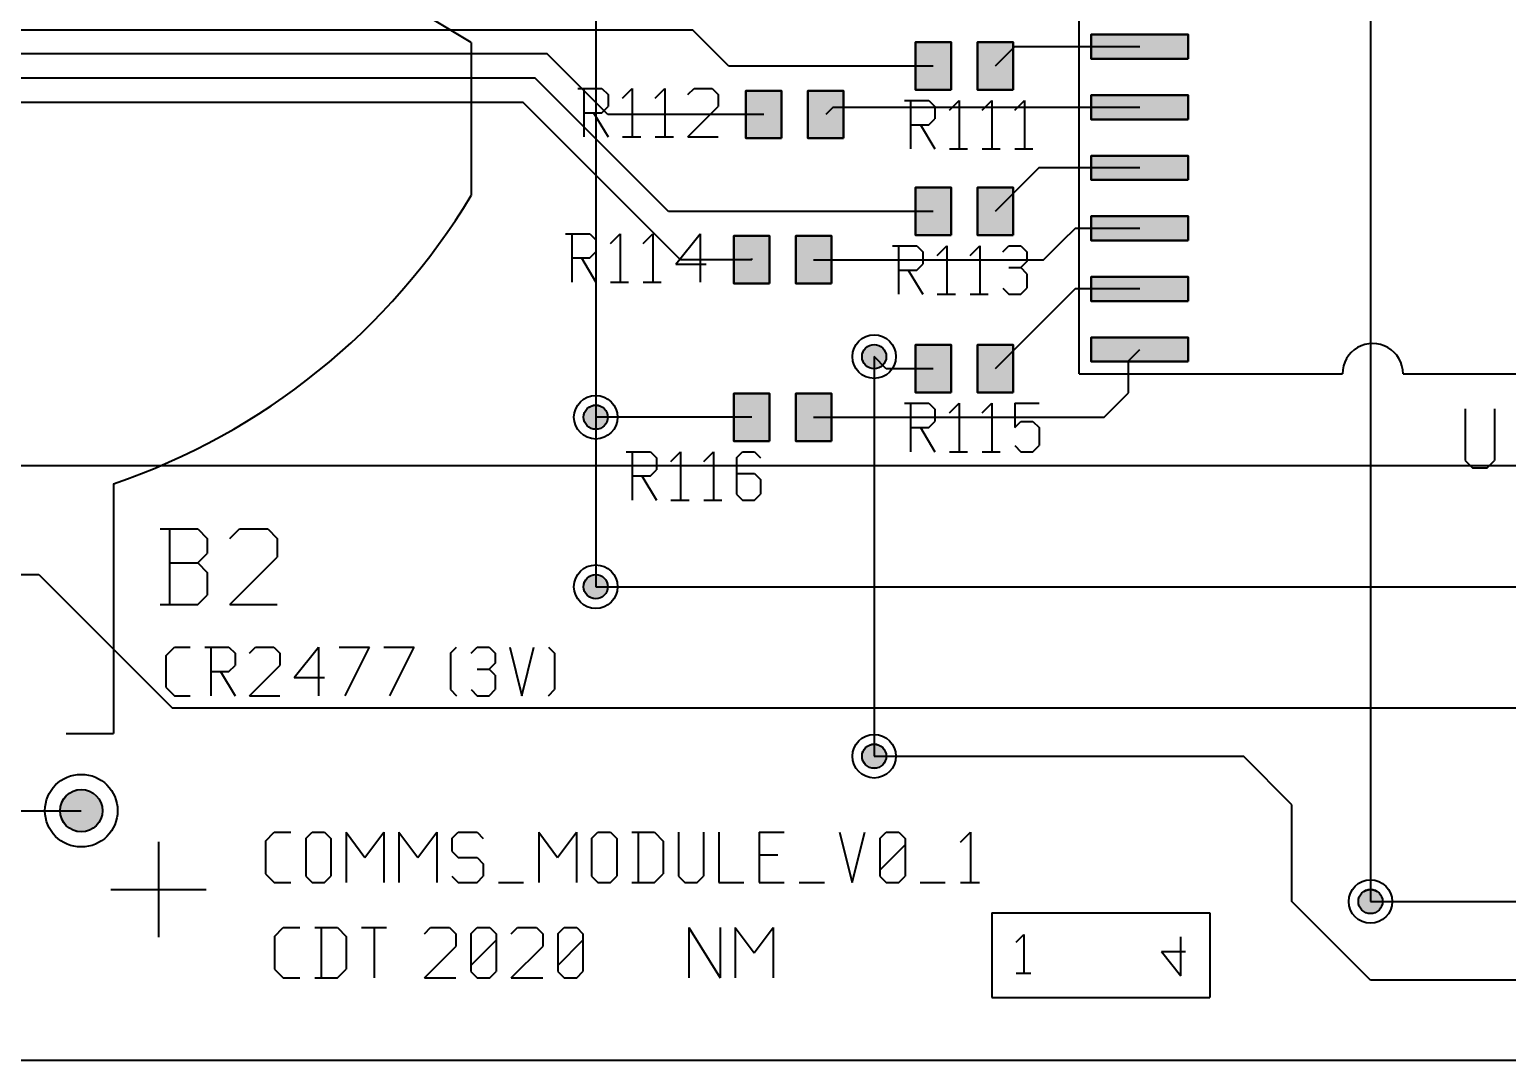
# Model space of a CAD drawing. Header units: millimetres. Extents: x 2 to 157, y 2 to 78.
# Drawn here: x 27.03 to 58.04, y 2.11 to 23.74 of the extents above; entities that cross this region are included whole.
import ezdxf

# ---------------------------------------------------------------- set-up
doc = ezdxf.new("R2010")
doc.units = ezdxf.units.MM
for name, color, linetype in [('bottom_copper', 7, 'Continuous'), ('bottom_silk', 7, 'Continuous'), ('drill_plated', 7, 'Continuous'), ('outline', 7, 'Continuous'), ('top_copper', 7, 'Continuous'), ('top_silk', 7, 'Continuous')]:
    doc.layers.add(name, color=color, linetype=linetype)

msp = doc.modelspace()

# ---------------------------------------------------------------- hatches: boundary and pattern name
at = {"layer": 'bottom_copper', "lineweight": 40}
for points in [[(45.004, 16.828), (44.989, 16.78), (44.966, 16.736), (44.934, 16.698), (44.896, 16.666), (44.852, 16.643), (44.804, 16.628), (44.755, 16.623), (44.705, 16.628), (44.658, 16.643), (44.614, 16.666), (44.575, 16.698), (44.544, 16.736), (44.52, 16.78), (44.506, 16.828), (44.501, 16.878), (44.506, 16.927), (44.52, 16.975), (44.544, 17.019), (44.575, 17.057), (44.614, 17.089), (44.658, 17.112), (44.705, 17.127), (44.755, 17.131), (44.804, 17.127), (44.852, 17.112), (44.896, 17.089), (44.934, 17.057), (44.966, 17.019), (44.989, 16.975), (45.004, 16.927), (45.009, 16.878), (45.004, 16.828)], [(39.162, 15.558), (39.147, 15.51), (39.124, 15.466), (39.092, 15.428), (39.054, 15.396), (39.01, 15.373), (38.962, 15.358), (38.913, 15.354), (38.863, 15.358), (38.816, 15.373), (38.772, 15.396), (38.733, 15.428), (38.702, 15.466), (38.678, 15.51), (38.664, 15.558), (38.659, 15.607), (38.664, 15.657), (38.678, 15.705), (38.702, 15.749), (38.733, 15.787), (38.772, 15.819), (38.816, 15.842), (38.863, 15.857), (38.913, 15.861), (38.962, 15.857), (39.01, 15.842), (39.054, 15.819), (39.092, 15.787), (39.124, 15.749), (39.147, 15.705), (39.162, 15.657), (39.167, 15.607), (39.162, 15.558)], [(39.162, 12.002), (39.147, 11.954), (39.124, 11.91), (39.092, 11.872), (39.054, 11.84), (39.01, 11.817), (38.962, 11.802), (38.913, 11.797), (38.863, 11.802), (38.816, 11.817), (38.772, 11.84), (38.733, 11.872), (38.702, 11.91), (38.678, 11.954), (38.664, 12.002), (38.659, 12.052), (38.664, 12.101), (38.678, 12.149), (38.702, 12.193), (38.733, 12.231), (38.772, 12.263), (38.816, 12.286), (38.863, 12.301), (38.913, 12.306), (38.962, 12.301), (39.01, 12.286), (39.054, 12.263), (39.092, 12.231), (39.124, 12.193), (39.147, 12.149), (39.162, 12.101), (39.167, 12.052), (39.162, 12.002)], [(45.004, 8.446), (44.989, 8.398), (44.966, 8.354), (44.934, 8.316), (44.896, 8.284), (44.852, 8.261), (44.804, 8.246), (44.755, 8.242), (44.705, 8.246), (44.658, 8.261), (44.614, 8.284), (44.575, 8.316), (44.544, 8.354), (44.52, 8.398), (44.506, 8.446), (44.501, 8.495), (44.506, 8.545), (44.52, 8.593), (44.544, 8.637), (44.575, 8.675), (44.614, 8.707), (44.658, 8.73), (44.705, 8.745), (44.755, 8.749), (44.804, 8.745), (44.852, 8.73), (44.896, 8.707), (44.934, 8.675), (44.966, 8.637), (44.989, 8.593), (45.004, 8.545), (45.009, 8.495), (45.004, 8.446)], [(28.554, 7.266), (28.528, 7.182), (28.487, 7.106), (28.432, 7.038), (28.365, 6.983), (28.288, 6.942), (28.205, 6.917), (28.118, 6.908), (28.031, 6.917), (27.948, 6.942), (27.871, 6.983), (27.803, 7.038), (27.748, 7.106), (27.707, 7.182), (27.682, 7.266), (27.673, 7.353), (27.682, 7.439), (27.707, 7.523), (27.748, 7.599), (27.803, 7.667), (27.871, 7.722), (27.948, 7.763), (28.031, 7.788), (28.118, 7.797), (28.205, 7.788), (28.288, 7.763), (28.365, 7.722), (28.432, 7.667), (28.487, 7.599), (28.528, 7.523), (28.554, 7.439), (28.562, 7.353), (28.554, 7.266)], [(55.418, 5.398), (55.403, 5.35), (55.38, 5.306), (55.348, 5.268), (55.31, 5.236), (55.266, 5.213), (55.218, 5.198), (55.169, 5.194), (55.119, 5.198), (55.072, 5.213), (55.028, 5.236), (54.989, 5.268), (54.958, 5.306), (54.934, 5.35), (54.92, 5.398), (54.915, 5.447), (54.92, 5.497), (54.934, 5.545), (54.958, 5.589), (54.989, 5.627), (55.028, 5.659), (55.072, 5.682), (55.119, 5.697), (55.169, 5.701), (55.218, 5.697), (55.266, 5.682), (55.31, 5.659), (55.348, 5.627), (55.38, 5.589), (55.403, 5.545), (55.418, 5.497), (55.423, 5.447), (55.418, 5.398)]]:
    msp.add_hatch(color=7, dxfattribs=at).paths.add_polyline_path(points, flags=0)
at = {"layer": 'drill_plated', "lineweight": 40}
for points in [[(45.004, 16.828), (44.989, 16.78), (44.966, 16.736), (44.934, 16.698), (44.896, 16.666), (44.852, 16.643), (44.804, 16.628), (44.755, 16.623), (44.705, 16.628), (44.658, 16.643), (44.614, 16.666), (44.575, 16.698), (44.544, 16.736), (44.52, 16.78), (44.506, 16.828), (44.501, 16.878), (44.506, 16.927), (44.52, 16.975), (44.544, 17.019), (44.575, 17.057), (44.614, 17.089), (44.658, 17.112), (44.705, 17.127), (44.755, 17.131), (44.804, 17.127), (44.852, 17.112), (44.896, 17.089), (44.934, 17.057), (44.966, 17.019), (44.989, 16.975), (45.004, 16.927), (45.009, 16.878), (45.004, 16.828)], [(39.162, 15.558), (39.147, 15.51), (39.124, 15.466), (39.092, 15.428), (39.054, 15.396), (39.01, 15.373), (38.962, 15.358), (38.913, 15.354), (38.863, 15.358), (38.816, 15.373), (38.772, 15.396), (38.733, 15.428), (38.702, 15.466), (38.678, 15.51), (38.664, 15.558), (38.659, 15.607), (38.664, 15.657), (38.678, 15.705), (38.702, 15.749), (38.733, 15.787), (38.772, 15.819), (38.816, 15.842), (38.863, 15.857), (38.913, 15.861), (38.962, 15.857), (39.01, 15.842), (39.054, 15.819), (39.092, 15.787), (39.124, 15.749), (39.147, 15.705), (39.162, 15.657), (39.167, 15.607), (39.162, 15.558)], [(39.162, 12.002), (39.147, 11.954), (39.124, 11.91), (39.092, 11.872), (39.054, 11.84), (39.01, 11.817), (38.962, 11.802), (38.913, 11.797), (38.863, 11.802), (38.816, 11.817), (38.772, 11.84), (38.733, 11.872), (38.702, 11.91), (38.678, 11.954), (38.664, 12.002), (38.659, 12.052), (38.664, 12.101), (38.678, 12.149), (38.702, 12.193), (38.733, 12.231), (38.772, 12.263), (38.816, 12.286), (38.863, 12.301), (38.913, 12.306), (38.962, 12.301), (39.01, 12.286), (39.054, 12.263), (39.092, 12.231), (39.124, 12.193), (39.147, 12.149), (39.162, 12.101), (39.167, 12.052), (39.162, 12.002)], [(45.004, 8.446), (44.989, 8.398), (44.966, 8.354), (44.934, 8.316), (44.896, 8.284), (44.852, 8.261), (44.804, 8.246), (44.755, 8.242), (44.705, 8.246), (44.658, 8.261), (44.614, 8.284), (44.575, 8.316), (44.544, 8.354), (44.52, 8.398), (44.506, 8.446), (44.501, 8.495), (44.506, 8.545), (44.52, 8.593), (44.544, 8.637), (44.575, 8.675), (44.614, 8.707), (44.658, 8.73), (44.705, 8.745), (44.755, 8.749), (44.804, 8.745), (44.852, 8.73), (44.896, 8.707), (44.934, 8.675), (44.966, 8.637), (44.989, 8.593), (45.004, 8.545), (45.009, 8.495), (45.004, 8.446)], [(28.554, 7.266), (28.528, 7.182), (28.487, 7.106), (28.432, 7.038), (28.365, 6.983), (28.288, 6.942), (28.205, 6.917), (28.118, 6.908), (28.031, 6.917), (27.948, 6.942), (27.871, 6.983), (27.803, 7.038), (27.748, 7.106), (27.707, 7.182), (27.682, 7.266), (27.673, 7.353), (27.682, 7.439), (27.707, 7.523), (27.748, 7.599), (27.803, 7.667), (27.871, 7.722), (27.948, 7.763), (28.031, 7.788), (28.118, 7.797), (28.205, 7.788), (28.288, 7.763), (28.365, 7.722), (28.432, 7.667), (28.487, 7.599), (28.528, 7.523), (28.554, 7.439), (28.562, 7.353), (28.554, 7.266)], [(55.418, 5.398), (55.403, 5.35), (55.38, 5.306), (55.348, 5.268), (55.31, 5.236), (55.266, 5.213), (55.218, 5.198), (55.169, 5.194), (55.119, 5.198), (55.072, 5.213), (55.028, 5.236), (54.989, 5.268), (54.958, 5.306), (54.934, 5.35), (54.92, 5.398), (54.915, 5.447), (54.92, 5.497), (54.934, 5.545), (54.958, 5.589), (54.989, 5.627), (55.028, 5.659), (55.072, 5.682), (55.119, 5.697), (55.169, 5.701), (55.218, 5.697), (55.266, 5.682), (55.31, 5.659), (55.348, 5.627), (55.38, 5.589), (55.403, 5.545), (55.418, 5.497), (55.423, 5.447), (55.418, 5.398)]]:
    msp.add_hatch(color=7, dxfattribs=at).paths.add_polyline_path(points, flags=0)
at = {"layer": 'top_copper', "lineweight": 40}
for points in [[(51.343, 23.125), (49.311, 23.125), (49.311, 23.633), (51.343, 23.633), (51.343, 23.125)], [(46.37, 22.474), (45.62, 22.474), (45.62, 23.473), (46.37, 23.473), (46.37, 22.474)], [(47.67, 22.474), (46.92, 22.474), (46.92, 23.473), (47.67, 23.473), (47.67, 22.474)], [(42.814, 21.458), (42.064, 21.458), (42.064, 22.457), (42.814, 22.457), (42.814, 21.458)], [(44.114, 21.458), (43.364, 21.458), (43.364, 22.457), (44.114, 22.457), (44.114, 21.458)], [(51.343, 21.855), (49.311, 21.855), (49.311, 22.363), (51.343, 22.363), (51.343, 21.855)], [(51.343, 20.584), (49.311, 20.584), (49.311, 21.093), (51.343, 21.093), (51.343, 20.584)], [(46.37, 19.426), (45.62, 19.426), (45.62, 20.425), (46.37, 20.425), (46.37, 19.426)], [(47.67, 19.426), (46.92, 19.426), (46.92, 20.425), (47.67, 20.425), (47.67, 19.426)], [(51.343, 19.314), (49.311, 19.314), (49.311, 19.823), (51.343, 19.823), (51.343, 19.314)], [(42.56, 18.41), (41.81, 18.41), (41.81, 19.409), (42.56, 19.409), (42.56, 18.41)], [(43.86, 18.41), (43.11, 18.41), (43.11, 19.409), (43.86, 19.409), (43.86, 18.41)], [(51.343, 18.044), (49.311, 18.044), (49.311, 18.552), (51.343, 18.552), (51.343, 18.044)], [(45.004, 16.828), (44.989, 16.78), (44.966, 16.736), (44.934, 16.698), (44.896, 16.666), (44.852, 16.643), (44.804, 16.628), (44.755, 16.623), (44.705, 16.628), (44.658, 16.643), (44.614, 16.666), (44.575, 16.698), (44.544, 16.736), (44.52, 16.78), (44.506, 16.828), (44.501, 16.878), (44.506, 16.927), (44.52, 16.975), (44.544, 17.019), (44.575, 17.057), (44.614, 17.089), (44.658, 17.112), (44.705, 17.127), (44.755, 17.131), (44.804, 17.127), (44.852, 17.112), (44.896, 17.089), (44.934, 17.057), (44.966, 17.019), (44.989, 16.975), (45.004, 16.927), (45.009, 16.878), (45.004, 16.828)], [(46.37, 16.124), (45.62, 16.124), (45.62, 17.123), (46.37, 17.123), (46.37, 16.124)], [(47.67, 16.124), (46.92, 16.124), (46.92, 17.123), (47.67, 17.123), (47.67, 16.124)], [(51.343, 16.774), (49.311, 16.774), (49.311, 17.282), (51.343, 17.282), (51.343, 16.774)], [(39.162, 15.558), (39.147, 15.51), (39.124, 15.466), (39.092, 15.428), (39.054, 15.396), (39.01, 15.373), (38.962, 15.358), (38.913, 15.354), (38.863, 15.358), (38.816, 15.373), (38.772, 15.396), (38.733, 15.428), (38.702, 15.466), (38.678, 15.51), (38.664, 15.558), (38.659, 15.607), (38.664, 15.657), (38.678, 15.705), (38.702, 15.749), (38.733, 15.787), (38.772, 15.819), (38.816, 15.842), (38.863, 15.857), (38.913, 15.861), (38.962, 15.857), (39.01, 15.842), (39.054, 15.819), (39.092, 15.787), (39.124, 15.749), (39.147, 15.705), (39.162, 15.657), (39.167, 15.607), (39.162, 15.558)], [(42.56, 15.108), (41.81, 15.108), (41.81, 16.107), (42.56, 16.107), (42.56, 15.108)], [(43.86, 15.108), (43.11, 15.108), (43.11, 16.107), (43.86, 16.107), (43.86, 15.108)], [(39.162, 12.002), (39.147, 11.954), (39.124, 11.91), (39.092, 11.872), (39.054, 11.84), (39.01, 11.817), (38.962, 11.802), (38.913, 11.797), (38.863, 11.802), (38.816, 11.817), (38.772, 11.84), (38.733, 11.872), (38.702, 11.91), (38.678, 11.954), (38.664, 12.002), (38.659, 12.052), (38.664, 12.101), (38.678, 12.149), (38.702, 12.193), (38.733, 12.231), (38.772, 12.263), (38.816, 12.286), (38.863, 12.301), (38.913, 12.306), (38.962, 12.301), (39.01, 12.286), (39.054, 12.263), (39.092, 12.231), (39.124, 12.193), (39.147, 12.149), (39.162, 12.101), (39.167, 12.052), (39.162, 12.002)], [(45.004, 8.446), (44.989, 8.398), (44.966, 8.354), (44.934, 8.316), (44.896, 8.284), (44.852, 8.261), (44.804, 8.246), (44.755, 8.242), (44.705, 8.246), (44.658, 8.261), (44.614, 8.284), (44.575, 8.316), (44.544, 8.354), (44.52, 8.398), (44.506, 8.446), (44.501, 8.495), (44.506, 8.545), (44.52, 8.593), (44.544, 8.637), (44.575, 8.675), (44.614, 8.707), (44.658, 8.73), (44.705, 8.745), (44.755, 8.749), (44.804, 8.745), (44.852, 8.73), (44.896, 8.707), (44.934, 8.675), (44.966, 8.637), (44.989, 8.593), (45.004, 8.545), (45.009, 8.495), (45.004, 8.446)], [(28.554, 7.266), (28.528, 7.182), (28.487, 7.106), (28.432, 7.038), (28.365, 6.983), (28.288, 6.942), (28.205, 6.917), (28.118, 6.908), (28.031, 6.917), (27.948, 6.942), (27.871, 6.983), (27.803, 7.038), (27.748, 7.106), (27.707, 7.182), (27.682, 7.266), (27.673, 7.353), (27.682, 7.439), (27.707, 7.523), (27.748, 7.599), (27.803, 7.667), (27.871, 7.722), (27.948, 7.763), (28.031, 7.788), (28.118, 7.797), (28.205, 7.788), (28.288, 7.763), (28.365, 7.722), (28.432, 7.667), (28.487, 7.599), (28.528, 7.523), (28.554, 7.439), (28.562, 7.353), (28.554, 7.266)], [(55.418, 5.398), (55.403, 5.35), (55.38, 5.306), (55.348, 5.268), (55.31, 5.236), (55.266, 5.213), (55.218, 5.198), (55.169, 5.194), (55.119, 5.198), (55.072, 5.213), (55.028, 5.236), (54.989, 5.268), (54.958, 5.306), (54.934, 5.35), (54.92, 5.398), (54.915, 5.447), (54.92, 5.497), (54.934, 5.545), (54.958, 5.589), (54.989, 5.627), (55.028, 5.659), (55.072, 5.682), (55.119, 5.697), (55.169, 5.701), (55.218, 5.697), (55.266, 5.682), (55.31, 5.659), (55.348, 5.627), (55.38, 5.589), (55.403, 5.545), (55.418, 5.497), (55.423, 5.447), (55.418, 5.398)]]:
    msp.add_hatch(color=7, dxfattribs=at).paths.add_polyline_path(points, flags=0)

# ---------------------------------------------------------------- linework, layer by layer
at = {"layer": 'bottom_copper', "color": 7, "lineweight": 40}
for p, q in [((55.169, 39.737), (55.169, 5.447)), ((38.913, 26.276), (38.913, 12.052)), ((44.755, 16.878), (44.755, 8.495)), ((47.226, 5.212), (47.226, 3.434)), ((47.226, 5.212), (51.798, 5.212)), ((51.798, 5.212), (51.798, 3.434)), ((51.188, 3.891), (51.188, 4.704)), ((50.782, 4.399), (51.188, 3.891)), ((50.782, 4.399), (51.29, 4.399)), ((47.226, 3.434), (51.798, 3.434))]:
    msp.add_line(p, q, dxfattribs=at)
for points in [[(45.004, 16.828), (44.989, 16.78), (44.966, 16.736), (44.934, 16.698), (44.896, 16.666), (44.852, 16.643), (44.804, 16.628), (44.755, 16.623), (44.705, 16.628), (44.658, 16.643), (44.614, 16.666), (44.575, 16.698), (44.544, 16.736), (44.52, 16.78), (44.506, 16.828), (44.501, 16.878), (44.506, 16.927), (44.52, 16.975), (44.544, 17.019), (44.575, 17.057), (44.614, 17.089), (44.658, 17.112), (44.705, 17.127), (44.755, 17.131), (44.804, 17.127), (44.852, 17.112), (44.896, 17.089), (44.934, 17.057), (44.966, 17.019), (44.989, 16.975), (45.004, 16.927), (45.009, 16.878), (45.004, 16.828)], [(39.162, 15.558), (39.147, 15.51), (39.124, 15.466), (39.092, 15.428), (39.054, 15.396), (39.01, 15.373), (38.962, 15.358), (38.913, 15.354), (38.863, 15.358), (38.816, 15.373), (38.772, 15.396), (38.733, 15.428), (38.702, 15.466), (38.678, 15.51), (38.664, 15.558), (38.659, 15.607), (38.664, 15.657), (38.678, 15.705), (38.702, 15.749), (38.733, 15.787), (38.772, 15.819), (38.816, 15.842), (38.863, 15.857), (38.913, 15.861), (38.962, 15.857), (39.01, 15.842), (39.054, 15.819), (39.092, 15.787), (39.124, 15.749), (39.147, 15.705), (39.162, 15.657), (39.167, 15.607), (39.162, 15.558)], [(39.162, 12.002), (39.147, 11.954), (39.124, 11.91), (39.092, 11.872), (39.054, 11.84), (39.01, 11.817), (38.962, 11.802), (38.913, 11.797), (38.863, 11.802), (38.816, 11.817), (38.772, 11.84), (38.733, 11.872), (38.702, 11.91), (38.678, 11.954), (38.664, 12.002), (38.659, 12.052), (38.664, 12.101), (38.678, 12.149), (38.702, 12.193), (38.733, 12.231), (38.772, 12.263), (38.816, 12.286), (38.863, 12.301), (38.913, 12.306), (38.962, 12.301), (39.01, 12.286), (39.054, 12.263), (39.092, 12.231), (39.124, 12.193), (39.147, 12.149), (39.162, 12.101), (39.167, 12.052), (39.162, 12.002)], [(45.004, 8.446), (44.989, 8.398), (44.966, 8.354), (44.934, 8.316), (44.896, 8.284), (44.852, 8.261), (44.804, 8.246), (44.755, 8.242), (44.705, 8.246), (44.658, 8.261), (44.614, 8.284), (44.575, 8.316), (44.544, 8.354), (44.52, 8.398), (44.506, 8.446), (44.501, 8.495), (44.506, 8.545), (44.52, 8.593), (44.544, 8.637), (44.575, 8.675), (44.614, 8.707), (44.658, 8.73), (44.705, 8.745), (44.755, 8.749), (44.804, 8.745), (44.852, 8.73), (44.896, 8.707), (44.934, 8.675), (44.966, 8.637), (44.989, 8.593), (45.004, 8.545), (45.009, 8.495), (45.004, 8.446)], [(28.554, 7.266), (28.528, 7.182), (28.487, 7.106), (28.432, 7.038), (28.365, 6.983), (28.288, 6.942), (28.205, 6.917), (28.118, 6.908), (28.031, 6.917), (27.948, 6.942), (27.871, 6.983), (27.803, 7.038), (27.748, 7.106), (27.707, 7.182), (27.682, 7.266), (27.673, 7.353), (27.682, 7.439), (27.707, 7.523), (27.748, 7.599), (27.803, 7.667), (27.871, 7.722), (27.948, 7.763), (28.031, 7.788), (28.118, 7.797), (28.205, 7.788), (28.288, 7.763), (28.365, 7.722), (28.432, 7.667), (28.487, 7.599), (28.528, 7.523), (28.554, 7.439), (28.562, 7.353), (28.554, 7.266)], [(55.418, 5.398), (55.403, 5.35), (55.38, 5.306), (55.348, 5.268), (55.31, 5.236), (55.266, 5.213), (55.218, 5.198), (55.169, 5.194), (55.119, 5.198), (55.072, 5.213), (55.028, 5.236), (54.989, 5.268), (54.958, 5.306), (54.934, 5.35), (54.92, 5.398), (54.915, 5.447), (54.92, 5.497), (54.934, 5.545), (54.958, 5.589), (54.989, 5.627), (55.028, 5.659), (55.072, 5.682), (55.119, 5.697), (55.169, 5.701), (55.218, 5.697), (55.266, 5.682), (55.31, 5.659), (55.348, 5.627), (55.38, 5.589), (55.403, 5.545), (55.418, 5.497), (55.423, 5.447), (55.418, 5.398)]]:
    msp.add_lwpolyline(points, close=True, dxfattribs=at)
for centre, major_axis in [((44.755, 16.878), (0.457, 0)), ((44.755, 16.878), (0.254, 0)), ((38.913, 15.607), (0.457, 0)), ((38.913, 15.607), (0.254, 0)), ((38.913, 12.052), (0.457, 0)), ((38.913, 12.052), (0.254, 0)), ((44.755, 8.495), (0.457, 0)), ((44.755, 8.495), (0.254, 0)), ((28.118, 7.353), (0.762, 0)), ((28.118, 7.353), (0.445, 0)), ((55.169, 5.447), (0.457, 0)), ((55.169, 5.447), (0.254, 0))]:
    msp.add_ellipse(centre, major_axis=major_axis, ratio=1, dxfattribs=at)
at = {"layer": 'bottom_silk', "color": 7, "lineweight": 40}
msp.add_line((156.635, 2.113), (1.635, 2.113), dxfattribs=at)
at = {"layer": 'drill_plated', "color": 7, "lineweight": 40}
for points in [[(45.004, 16.828), (44.989, 16.78), (44.966, 16.736), (44.934, 16.698), (44.896, 16.666), (44.852, 16.643), (44.804, 16.628), (44.755, 16.623), (44.705, 16.628), (44.658, 16.643), (44.614, 16.666), (44.575, 16.698), (44.544, 16.736), (44.52, 16.78), (44.506, 16.828), (44.501, 16.878), (44.506, 16.927), (44.52, 16.975), (44.544, 17.019), (44.575, 17.057), (44.614, 17.089), (44.658, 17.112), (44.705, 17.127), (44.755, 17.131), (44.804, 17.127), (44.852, 17.112), (44.896, 17.089), (44.934, 17.057), (44.966, 17.019), (44.989, 16.975), (45.004, 16.927), (45.009, 16.878), (45.004, 16.828)], [(39.162, 15.558), (39.147, 15.51), (39.124, 15.466), (39.092, 15.428), (39.054, 15.396), (39.01, 15.373), (38.962, 15.358), (38.913, 15.354), (38.863, 15.358), (38.816, 15.373), (38.772, 15.396), (38.733, 15.428), (38.702, 15.466), (38.678, 15.51), (38.664, 15.558), (38.659, 15.607), (38.664, 15.657), (38.678, 15.705), (38.702, 15.749), (38.733, 15.787), (38.772, 15.819), (38.816, 15.842), (38.863, 15.857), (38.913, 15.861), (38.962, 15.857), (39.01, 15.842), (39.054, 15.819), (39.092, 15.787), (39.124, 15.749), (39.147, 15.705), (39.162, 15.657), (39.167, 15.607), (39.162, 15.558)], [(39.162, 12.002), (39.147, 11.954), (39.124, 11.91), (39.092, 11.872), (39.054, 11.84), (39.01, 11.817), (38.962, 11.802), (38.913, 11.797), (38.863, 11.802), (38.816, 11.817), (38.772, 11.84), (38.733, 11.872), (38.702, 11.91), (38.678, 11.954), (38.664, 12.002), (38.659, 12.052), (38.664, 12.101), (38.678, 12.149), (38.702, 12.193), (38.733, 12.231), (38.772, 12.263), (38.816, 12.286), (38.863, 12.301), (38.913, 12.306), (38.962, 12.301), (39.01, 12.286), (39.054, 12.263), (39.092, 12.231), (39.124, 12.193), (39.147, 12.149), (39.162, 12.101), (39.167, 12.052), (39.162, 12.002)], [(45.004, 8.446), (44.989, 8.398), (44.966, 8.354), (44.934, 8.316), (44.896, 8.284), (44.852, 8.261), (44.804, 8.246), (44.755, 8.242), (44.705, 8.246), (44.658, 8.261), (44.614, 8.284), (44.575, 8.316), (44.544, 8.354), (44.52, 8.398), (44.506, 8.446), (44.501, 8.495), (44.506, 8.545), (44.52, 8.593), (44.544, 8.637), (44.575, 8.675), (44.614, 8.707), (44.658, 8.73), (44.705, 8.745), (44.755, 8.749), (44.804, 8.745), (44.852, 8.73), (44.896, 8.707), (44.934, 8.675), (44.966, 8.637), (44.989, 8.593), (45.004, 8.545), (45.009, 8.495), (45.004, 8.446)], [(28.554, 7.266), (28.528, 7.182), (28.487, 7.106), (28.432, 7.038), (28.365, 6.983), (28.288, 6.942), (28.205, 6.917), (28.118, 6.908), (28.031, 6.917), (27.948, 6.942), (27.871, 6.983), (27.803, 7.038), (27.748, 7.106), (27.707, 7.182), (27.682, 7.266), (27.673, 7.353), (27.682, 7.439), (27.707, 7.523), (27.748, 7.599), (27.803, 7.667), (27.871, 7.722), (27.948, 7.763), (28.031, 7.788), (28.118, 7.797), (28.205, 7.788), (28.288, 7.763), (28.365, 7.722), (28.432, 7.667), (28.487, 7.599), (28.528, 7.523), (28.554, 7.439), (28.562, 7.353), (28.554, 7.266)], [(55.418, 5.398), (55.403, 5.35), (55.38, 5.306), (55.348, 5.268), (55.31, 5.236), (55.266, 5.213), (55.218, 5.198), (55.169, 5.194), (55.119, 5.198), (55.072, 5.213), (55.028, 5.236), (54.989, 5.268), (54.958, 5.306), (54.934, 5.35), (54.92, 5.398), (54.915, 5.447), (54.92, 5.497), (54.934, 5.545), (54.958, 5.589), (54.989, 5.627), (55.028, 5.659), (55.072, 5.682), (55.119, 5.697), (55.169, 5.701), (55.218, 5.697), (55.266, 5.682), (55.31, 5.659), (55.348, 5.627), (55.38, 5.589), (55.403, 5.545), (55.418, 5.497), (55.423, 5.447), (55.418, 5.398)]]:
    msp.add_lwpolyline(points, close=True, dxfattribs=at)
for centre, major_axis in [((44.755, 16.878), (0.254, 0)), ((38.913, 15.607), (0.254, 0)), ((38.913, 12.052), (0.254, 0)), ((44.755, 8.495), (0.254, 0)), ((28.118, 7.353), (0.445, 0)), ((55.169, 5.447), (0.254, 0))]:
    msp.add_ellipse(centre, major_axis=major_axis, ratio=1, dxfattribs=at)
at = {"layer": 'outline', "color": 7, "lineweight": 40}
msp.add_line((156.635, 2.113), (1.635, 2.113), dxfattribs=at)
at = {"layer": 'top_copper', "color": 7, "lineweight": 40}
for p, q in [((11.735, 23.735), (40.945, 23.735)), ((41.707, 22.974), (40.945, 23.735)), ((49.311, 23.633), (49.311, 23.125)), ((51.343, 23.633), (49.311, 23.633)), ((51.343, 23.125), (51.343, 23.633)), ((46.37, 23.473), (45.62, 23.473)), ((45.62, 23.473), (45.62, 22.474)), ((46.37, 22.474), (46.37, 23.473)), ((47.67, 23.473), (46.92, 23.473)), ((46.92, 23.473), (46.92, 22.474)), ((47.7, 23.378), (47.295, 22.974)), ((47.67, 22.474), (47.67, 23.473)), ((50.327, 23.378), (47.7, 23.378)), ((37.897, 23.227), (10.973, 23.227)), ((39.167, 21.957), (37.897, 23.227)), ((45.995, 22.974), (41.707, 22.974)), ((49.311, 23.125), (51.343, 23.125)), ((37.643, 22.72), (10.719, 22.72)), ((40.437, 19.925), (37.643, 22.72)), ((42.814, 22.457), (42.064, 22.457)), ((42.064, 22.457), (42.064, 21.458)), ((42.814, 21.458), (42.814, 22.457)), ((44.114, 22.457), (43.364, 22.457)), ((43.364, 22.457), (43.364, 21.458)), ((44.114, 21.458), (44.114, 22.457)), ((45.62, 22.474), (46.37, 22.474)), ((46.92, 22.474), (47.67, 22.474)), ((49.311, 22.363), (49.311, 21.855)), ((51.343, 22.363), (49.311, 22.363)), ((51.343, 21.855), (51.343, 22.363)), ((37.389, 22.212), (11.227, 22.212)), ((40.691, 18.91), (37.389, 22.212)), ((43.89, 22.108), (43.739, 21.957)), ((50.327, 22.108), (43.89, 22.108)), ((42.439, 21.957), (39.167, 21.957)), ((49.311, 21.855), (51.343, 21.855)), ((42.064, 21.458), (42.814, 21.458)), ((43.364, 21.458), (44.114, 21.458)), ((49.311, 21.093), (49.311, 20.584)), ((51.343, 21.093), (49.311, 21.093)), ((51.343, 20.584), (51.343, 21.093)), ((48.208, 20.838), (47.295, 19.925)), ((50.327, 20.838), (48.208, 20.838)), ((49.311, 20.584), (51.343, 20.584)), ((46.37, 20.425), (45.62, 20.425)), ((45.62, 20.425), (45.62, 19.426)), ((46.37, 19.426), (46.37, 20.425)), ((47.67, 20.425), (46.92, 20.425)), ((46.92, 20.425), (46.92, 19.426)), ((47.67, 19.426), (47.67, 20.425)), ((45.995, 19.925), (40.437, 19.925)), ((48.97, 19.569), (48.692, 19.291)), ((50.327, 19.569), (48.97, 19.569)), ((49.311, 19.823), (49.311, 19.314)), ((51.343, 19.823), (49.311, 19.823)), ((51.343, 19.314), (51.343, 19.823)), ((42.56, 19.409), (41.81, 19.409)), ((41.81, 19.409), (41.81, 18.41)), ((42.56, 18.41), (42.56, 19.409)), ((43.86, 19.409), (43.11, 19.409)), ((43.11, 19.409), (43.11, 18.41)), ((43.86, 18.41), (43.86, 19.409)), ((45.62, 19.426), (46.37, 19.426)), ((46.92, 19.426), (47.67, 19.426)), ((48.311, 18.91), (48.819, 19.418)), ((49.311, 19.314), (51.343, 19.314)), ((42.185, 18.91), (42.185, 18.939)), ((42.185, 18.91), (40.691, 18.91)), ((43.485, 18.91), (48.311, 18.91)), ((41.81, 18.41), (42.56, 18.41)), ((43.11, 18.41), (43.86, 18.41)), ((48.97, 18.299), (47.295, 16.623)), ((50.327, 18.299), (48.97, 18.299)), ((49.311, 18.552), (49.311, 18.044)), ((51.343, 18.552), (49.311, 18.552)), ((51.343, 18.044), (51.343, 18.552)), ((49.311, 18.044), (51.343, 18.044)), ((46.37, 17.123), (45.62, 17.123)), ((45.62, 17.123), (45.62, 16.124)), ((46.37, 16.124), (46.37, 17.123)), ((47.67, 17.123), (46.92, 17.123)), ((46.92, 17.123), (46.92, 16.124)), ((47.67, 16.124), (47.67, 17.123)), ((49.311, 17.282), (49.311, 16.774)), ((51.343, 17.282), (49.311, 17.282)), ((51.343, 16.774), (51.343, 17.282)), ((45.009, 16.623), (44.755, 16.878)), ((49.311, 16.774), (51.343, 16.774)), ((50.089, 16.79), (50.327, 17.029)), ((50.089, 16.116), (50.089, 16.79)), ((45.995, 16.623), (45.009, 16.623)), ((42.56, 16.107), (41.81, 16.107)), ((41.81, 16.107), (41.81, 15.108)), ((42.56, 15.108), (42.56, 16.107)), ((43.86, 16.107), (43.11, 16.107)), ((43.11, 16.107), (43.11, 15.108)), ((43.86, 15.108), (43.86, 16.107)), ((45.62, 16.124), (46.37, 16.124)), ((46.92, 16.124), (47.67, 16.124)), ((49.581, 15.607), (50.089, 16.116)), ((42.185, 15.607), (38.913, 15.607)), ((43.485, 15.607), (49.581, 15.607)), ((41.81, 15.108), (42.56, 15.108)), ((43.11, 15.108), (43.86, 15.108)), ((15.291, 14.591), (62.057, 14.591)), ((3.607, 12.306), (27.229, 12.306)), ((27.229, 12.306), (30.023, 9.511)), ((38.913, 12.052), (77.267, 12.052)), ((30.023, 9.511), (62.687, 9.511)), ((44.755, 8.495), (52.502, 8.495)), ((53.518, 7.479), (52.502, 8.495)), ((53.518, 5.447), (53.518, 7.479)), ((20.625, 7.353), (28.118, 7.353)), ((31.984, 6.715), (32.169, 6.9)), ((32.169, 6.9), (32.512, 6.9)), ((32.829, 6.768), (32.961, 6.9)), ((32.961, 6.9), (33.225, 6.9)), ((33.225, 6.9), (33.357, 6.768)), ((33.674, 6.9), (33.674, 5.843)), ((33.674, 6.9), (34.071, 6.372)), ((34.071, 6.372), (34.467, 6.9)), ((34.467, 6.9), (34.467, 5.843)), ((34.784, 6.9), (34.784, 5.843)), ((34.784, 6.9), (35.18, 6.372)), ((35.18, 6.372), (35.576, 6.9)), ((35.576, 6.9), (35.576, 5.843)), ((35.893, 6.768), (36.025, 6.9)), ((36.025, 6.9), (36.422, 6.9)), ((36.422, 6.9), (36.554, 6.768)), ((37.716, 6.9), (37.716, 5.843)), ((37.716, 6.9), (38.112, 6.372)), ((38.112, 6.372), (38.508, 6.9)), ((38.508, 6.9), (38.508, 5.843)), ((38.825, 6.768), (38.958, 6.9)), ((38.958, 6.9), (39.222, 6.9)), ((39.222, 6.9), (39.354, 6.768)), ((39.671, 6.9), (40.146, 6.9)), ((39.803, 6.9), (39.803, 5.843)), ((40.146, 6.9), (40.331, 6.715)), ((40.648, 6.9), (40.648, 5.976)), ((41.176, 6.9), (41.176, 5.976)), ((41.493, 6.9), (41.493, 5.843)), ((42.339, 6.9), (42.339, 5.843)), ((42.339, 6.9), (42.867, 6.9)), ((44.029, 6.9), (44.294, 5.843)), ((44.294, 5.843), (44.558, 6.9)), ((44.875, 6.768), (45.007, 6.9)), ((45.007, 6.9), (45.271, 6.9)), ((45.271, 6.9), (45.403, 6.768)), ((46.565, 6.689), (46.777, 6.9)), ((46.777, 6.9), (46.777, 5.843)), ((31.984, 6.715), (31.984, 6.028)), ((32.829, 6.768), (32.829, 5.976)), ((33.357, 6.768), (33.357, 5.976)), ((35.893, 6.768), (35.893, 6.504)), ((38.825, 6.768), (38.825, 5.976)), ((39.354, 6.768), (39.354, 5.976)), ((40.331, 6.715), (40.331, 6.028)), ((44.875, 6.768), (44.875, 5.976)), ((44.875, 6.108), (45.403, 6.636)), ((45.403, 6.768), (45.403, 5.976)), ((35.893, 6.504), (36.025, 6.372)), ((36.025, 6.372), (36.422, 6.372)), ((36.422, 6.372), (36.554, 6.24)), ((36.554, 6.24), (36.554, 5.976)), ((42.339, 6.425), (42.735, 6.425)), ((31.984, 6.028), (32.169, 5.843)), ((32.829, 5.976), (32.961, 5.843)), ((33.225, 5.843), (33.357, 5.976)), ((35.893, 5.976), (36.025, 5.843)), ((36.422, 5.843), (36.554, 5.976)), ((38.825, 5.976), (38.958, 5.843)), ((39.222, 5.843), (39.354, 5.976)), ((40.146, 5.843), (40.331, 6.028)), ((40.648, 5.976), (40.78, 5.843)), ((41.044, 5.843), (41.176, 5.976)), ((44.875, 5.976), (45.007, 5.843)), ((45.271, 5.843), (45.403, 5.976)), ((32.169, 5.843), (32.512, 5.843)), ((32.961, 5.843), (33.225, 5.843)), ((36.025, 5.843), (36.422, 5.843)), ((36.871, 5.843), (37.399, 5.843)), ((38.958, 5.843), (39.222, 5.843)), ((39.671, 5.843), (40.146, 5.843)), ((40.78, 5.843), (41.044, 5.843)), ((41.493, 5.843), (42.022, 5.843)), ((42.339, 5.843), (42.867, 5.843)), ((43.184, 5.843), (43.712, 5.843)), ((45.007, 5.843), (45.271, 5.843)), ((45.72, 5.843), (46.248, 5.843)), ((46.565, 5.843), (46.962, 5.843)), ((55.169, 3.796), (53.518, 5.447)), ((55.169, 5.447), (62.616, 5.447)), ((47.226, 5.212), (51.798, 5.212)), ((47.226, 5.212), (47.226, 3.434)), ((51.798, 5.212), (51.798, 3.434)), ((32.174, 4.715), (32.358, 4.9)), ((32.174, 4.715), (32.174, 4.028)), ((32.358, 4.9), (32.702, 4.9)), ((33.019, 4.9), (33.494, 4.9)), ((33.151, 4.9), (33.151, 3.844)), ((33.494, 4.9), (33.679, 4.715)), ((33.679, 4.715), (33.679, 4.028)), ((33.996, 4.9), (34.525, 4.9)), ((34.261, 4.9), (34.261, 3.844)), ((35.317, 4.768), (35.449, 4.9)), ((35.449, 4.9), (35.845, 4.9)), ((35.845, 4.9), (35.977, 4.768)), ((35.977, 4.768), (35.977, 4.504)), ((36.294, 4.768), (36.427, 4.9)), ((36.294, 4.768), (36.294, 3.976)), ((36.427, 4.9), (36.691, 4.9)), ((36.691, 4.9), (36.823, 4.768)), ((36.823, 4.768), (36.823, 3.976)), ((37.14, 4.768), (37.272, 4.9)), ((37.272, 4.9), (37.668, 4.9)), ((37.668, 4.9), (37.8, 4.768)), ((37.8, 4.768), (37.8, 4.504)), ((38.117, 4.768), (38.249, 4.9)), ((38.117, 4.768), (38.117, 3.976)), ((38.249, 4.9), (38.513, 4.9)), ((38.513, 4.9), (38.645, 4.768)), ((38.645, 4.768), (38.645, 3.976)), ((40.864, 4.9), (40.864, 3.844)), ((40.864, 4.9), (41.525, 3.844)), ((41.525, 4.9), (41.525, 3.844)), ((41.842, 4.9), (41.842, 3.844)), ((41.842, 4.9), (42.238, 4.372)), ((42.238, 4.372), (42.634, 4.9)), ((42.634, 4.9), (42.634, 3.844)), ((47.734, 4.592), (47.897, 4.755)), ((47.897, 4.755), (47.897, 3.942)), ((35.317, 3.844), (35.977, 4.504)), ((36.294, 4.108), (36.823, 4.636)), ((37.14, 3.844), (37.8, 4.504)), ((38.117, 4.108), (38.645, 4.636)), ((32.174, 4.028), (32.358, 3.844)), ((32.358, 3.844), (32.702, 3.844)), ((33.019, 3.844), (33.494, 3.844)), ((33.494, 3.844), (33.679, 4.028)), ((35.317, 3.844), (35.977, 3.844)), ((36.294, 3.976), (36.427, 3.844)), ((36.427, 3.844), (36.691, 3.844)), ((36.691, 3.844), (36.823, 3.976)), ((37.14, 3.844), (37.8, 3.844)), ((38.117, 3.976), (38.249, 3.844)), ((38.249, 3.844), (38.513, 3.844)), ((38.513, 3.844), (38.645, 3.976)), ((47.734, 3.942), (48.039, 3.942)), ((64.948, 3.796), (55.169, 3.796)), ((47.226, 3.434), (51.798, 3.434))]:
    msp.add_line(p, q, dxfattribs=at)
for points in [[(51.343, 23.125), (49.311, 23.125), (49.311, 23.633), (51.343, 23.633), (51.343, 23.125)], [(46.37, 22.474), (45.62, 22.474), (45.62, 23.473), (46.37, 23.473), (46.37, 22.474)], [(47.67, 22.474), (46.92, 22.474), (46.92, 23.473), (47.67, 23.473), (47.67, 22.474)], [(42.814, 21.458), (42.064, 21.458), (42.064, 22.457), (42.814, 22.457), (42.814, 21.458)], [(44.114, 21.458), (43.364, 21.458), (43.364, 22.457), (44.114, 22.457), (44.114, 21.458)], [(51.343, 21.855), (49.311, 21.855), (49.311, 22.363), (51.343, 22.363), (51.343, 21.855)], [(51.343, 20.584), (49.311, 20.584), (49.311, 21.093), (51.343, 21.093), (51.343, 20.584)], [(46.37, 19.426), (45.62, 19.426), (45.62, 20.425), (46.37, 20.425), (46.37, 19.426)], [(47.67, 19.426), (46.92, 19.426), (46.92, 20.425), (47.67, 20.425), (47.67, 19.426)], [(51.343, 19.314), (49.311, 19.314), (49.311, 19.823), (51.343, 19.823), (51.343, 19.314)], [(42.56, 18.41), (41.81, 18.41), (41.81, 19.409), (42.56, 19.409), (42.56, 18.41)], [(43.86, 18.41), (43.11, 18.41), (43.11, 19.409), (43.86, 19.409), (43.86, 18.41)], [(51.343, 18.044), (49.311, 18.044), (49.311, 18.552), (51.343, 18.552), (51.343, 18.044)], [(45.004, 16.828), (44.989, 16.78), (44.966, 16.736), (44.934, 16.698), (44.896, 16.666), (44.852, 16.643), (44.804, 16.628), (44.755, 16.623), (44.705, 16.628), (44.658, 16.643), (44.614, 16.666), (44.575, 16.698), (44.544, 16.736), (44.52, 16.78), (44.506, 16.828), (44.501, 16.878), (44.506, 16.927), (44.52, 16.975), (44.544, 17.019), (44.575, 17.057), (44.614, 17.089), (44.658, 17.112), (44.705, 17.127), (44.755, 17.131), (44.804, 17.127), (44.852, 17.112), (44.896, 17.089), (44.934, 17.057), (44.966, 17.019), (44.989, 16.975), (45.004, 16.927), (45.009, 16.878), (45.004, 16.828)], [(46.37, 16.124), (45.62, 16.124), (45.62, 17.123), (46.37, 17.123), (46.37, 16.124)], [(47.67, 16.124), (46.92, 16.124), (46.92, 17.123), (47.67, 17.123), (47.67, 16.124)], [(51.343, 16.774), (49.311, 16.774), (49.311, 17.282), (51.343, 17.282), (51.343, 16.774)], [(39.162, 15.558), (39.147, 15.51), (39.124, 15.466), (39.092, 15.428), (39.054, 15.396), (39.01, 15.373), (38.962, 15.358), (38.913, 15.354), (38.863, 15.358), (38.816, 15.373), (38.772, 15.396), (38.733, 15.428), (38.702, 15.466), (38.678, 15.51), (38.664, 15.558), (38.659, 15.607), (38.664, 15.657), (38.678, 15.705), (38.702, 15.749), (38.733, 15.787), (38.772, 15.819), (38.816, 15.842), (38.863, 15.857), (38.913, 15.861), (38.962, 15.857), (39.01, 15.842), (39.054, 15.819), (39.092, 15.787), (39.124, 15.749), (39.147, 15.705), (39.162, 15.657), (39.167, 15.607), (39.162, 15.558)], [(42.56, 15.108), (41.81, 15.108), (41.81, 16.107), (42.56, 16.107), (42.56, 15.108)], [(43.86, 15.108), (43.11, 15.108), (43.11, 16.107), (43.86, 16.107), (43.86, 15.108)], [(39.162, 12.002), (39.147, 11.954), (39.124, 11.91), (39.092, 11.872), (39.054, 11.84), (39.01, 11.817), (38.962, 11.802), (38.913, 11.797), (38.863, 11.802), (38.816, 11.817), (38.772, 11.84), (38.733, 11.872), (38.702, 11.91), (38.678, 11.954), (38.664, 12.002), (38.659, 12.052), (38.664, 12.101), (38.678, 12.149), (38.702, 12.193), (38.733, 12.231), (38.772, 12.263), (38.816, 12.286), (38.863, 12.301), (38.913, 12.306), (38.962, 12.301), (39.01, 12.286), (39.054, 12.263), (39.092, 12.231), (39.124, 12.193), (39.147, 12.149), (39.162, 12.101), (39.167, 12.052), (39.162, 12.002)], [(45.004, 8.446), (44.989, 8.398), (44.966, 8.354), (44.934, 8.316), (44.896, 8.284), (44.852, 8.261), (44.804, 8.246), (44.755, 8.242), (44.705, 8.246), (44.658, 8.261), (44.614, 8.284), (44.575, 8.316), (44.544, 8.354), (44.52, 8.398), (44.506, 8.446), (44.501, 8.495), (44.506, 8.545), (44.52, 8.593), (44.544, 8.637), (44.575, 8.675), (44.614, 8.707), (44.658, 8.73), (44.705, 8.745), (44.755, 8.749), (44.804, 8.745), (44.852, 8.73), (44.896, 8.707), (44.934, 8.675), (44.966, 8.637), (44.989, 8.593), (45.004, 8.545), (45.009, 8.495), (45.004, 8.446)], [(28.554, 7.266), (28.528, 7.182), (28.487, 7.106), (28.432, 7.038), (28.365, 6.983), (28.288, 6.942), (28.205, 6.917), (28.118, 6.908), (28.031, 6.917), (27.948, 6.942), (27.871, 6.983), (27.803, 7.038), (27.748, 7.106), (27.707, 7.182), (27.682, 7.266), (27.673, 7.353), (27.682, 7.439), (27.707, 7.523), (27.748, 7.599), (27.803, 7.667), (27.871, 7.722), (27.948, 7.763), (28.031, 7.788), (28.118, 7.797), (28.205, 7.788), (28.288, 7.763), (28.365, 7.722), (28.432, 7.667), (28.487, 7.599), (28.528, 7.523), (28.554, 7.439), (28.562, 7.353), (28.554, 7.266)], [(55.418, 5.398), (55.403, 5.35), (55.38, 5.306), (55.348, 5.268), (55.31, 5.236), (55.266, 5.213), (55.218, 5.198), (55.169, 5.194), (55.119, 5.198), (55.072, 5.213), (55.028, 5.236), (54.989, 5.268), (54.958, 5.306), (54.934, 5.35), (54.92, 5.398), (54.915, 5.447), (54.92, 5.497), (54.934, 5.545), (54.958, 5.589), (54.989, 5.627), (55.028, 5.659), (55.072, 5.682), (55.119, 5.697), (55.169, 5.701), (55.218, 5.697), (55.266, 5.682), (55.31, 5.659), (55.348, 5.627), (55.38, 5.589), (55.403, 5.545), (55.418, 5.497), (55.423, 5.447), (55.418, 5.398)]]:
    msp.add_lwpolyline(points, close=True, dxfattribs=at)
for centre, major_axis in [((44.755, 16.878), (0.457, 0)), ((44.755, 16.878), (0.254, 0)), ((38.913, 15.607), (0.457, 0)), ((38.913, 15.607), (0.254, 0)), ((38.913, 12.052), (0.457, 0)), ((38.913, 12.052), (0.254, 0)), ((44.755, 8.495), (0.457, 0)), ((44.755, 8.495), (0.254, 0)), ((28.118, 7.353), (0.762, 0)), ((28.118, 7.353), (0.445, 0)), ((55.169, 5.447), (0.457, 0)), ((55.169, 5.447), (0.254, 0))]:
    msp.add_ellipse(centre, major_axis=major_axis, ratio=1, dxfattribs=at)
at = {"layer": 'top_silk', "color": 7, "lineweight": 40}
for p, q in [((49.057, 16.52), (49.057, 34.047)), ((36.298, 23.47), (33.798, 24.97)), ((36.298, 23.47), (36.298, 20.259)), ((38.536, 22.504), (39.044, 22.504)), ((38.663, 22.504), (38.663, 21.488)), ((39.044, 22.504), (39.171, 22.377)), ((39.171, 22.377), (39.171, 22.123)), ((39.476, 22.301), (39.679, 22.504)), ((39.679, 22.504), (39.679, 21.488)), ((40.162, 22.301), (40.365, 22.504)), ((40.365, 22.504), (40.365, 21.488)), ((40.848, 22.377), (40.975, 22.504)), ((40.975, 22.504), (41.356, 22.504)), ((41.356, 22.504), (41.483, 22.377)), ((41.483, 22.377), (41.483, 22.123)), ((39.044, 21.996), (39.171, 22.123)), ((40.848, 21.488), (41.483, 22.123)), ((45.394, 22.25), (45.902, 22.25)), ((45.521, 22.25), (45.521, 21.234)), ((45.902, 22.25), (46.029, 22.123)), ((46.029, 22.123), (46.029, 21.869)), ((46.334, 22.047), (46.537, 22.25)), ((46.537, 22.25), (46.537, 21.234)), ((47.02, 22.047), (47.223, 22.25)), ((47.223, 22.25), (47.223, 21.234)), ((47.706, 22.047), (47.909, 22.25)), ((47.909, 22.25), (47.909, 21.234)), ((38.663, 21.996), (39.044, 21.996)), ((38.867, 21.996), (39.171, 21.488)), ((45.521, 21.742), (45.902, 21.742)), ((45.725, 21.742), (46.029, 21.234)), ((45.902, 21.742), (46.029, 21.869)), ((39.476, 21.488), (39.857, 21.488)), ((40.162, 21.488), (40.543, 21.488)), ((40.848, 21.488), (41.483, 21.488)), ((46.334, 21.234), (46.715, 21.234)), ((47.02, 21.234), (47.401, 21.234)), ((47.706, 21.234), (48.087, 21.234)), ((38.282, 19.456), (38.79, 19.456)), ((38.409, 19.456), (38.409, 18.44)), ((38.79, 19.456), (38.917, 19.329)), ((38.917, 19.329), (38.917, 19.075)), ((39.222, 19.253), (39.425, 19.456)), ((39.425, 19.456), (39.425, 18.44)), ((39.908, 19.253), (40.111, 19.456)), ((40.111, 19.456), (40.111, 18.44)), ((40.594, 18.821), (41.102, 19.456)), ((41.102, 19.456), (41.102, 18.44)), ((38.409, 18.948), (38.79, 18.948)), ((38.613, 18.948), (38.917, 18.44)), ((38.79, 18.948), (38.917, 19.075)), ((45.14, 19.202), (45.648, 19.202)), ((45.267, 19.202), (45.267, 18.186)), ((45.648, 19.202), (45.775, 19.075)), ((45.775, 19.075), (45.775, 18.821)), ((46.08, 18.999), (46.283, 19.202)), ((46.283, 19.202), (46.283, 18.186)), ((46.766, 18.999), (46.969, 19.202)), ((46.969, 19.202), (46.969, 18.186)), ((47.452, 19.075), (47.579, 19.202)), ((47.579, 19.202), (47.833, 19.202)), ((47.833, 19.202), (47.96, 19.075)), ((47.96, 19.075), (47.96, 18.872)), ((40.594, 18.821), (41.229, 18.821)), ((45.267, 18.694), (45.648, 18.694)), ((45.471, 18.694), (45.775, 18.186)), ((45.648, 18.694), (45.775, 18.821)), ((47.579, 18.745), (47.833, 18.745)), ((47.96, 18.872), (47.833, 18.745)), ((47.96, 18.618), (47.833, 18.745)), ((47.96, 18.618), (47.96, 18.313)), ((39.222, 18.44), (39.603, 18.44)), ((39.908, 18.44), (40.289, 18.44)), ((47.452, 18.313), (47.579, 18.186)), ((47.833, 18.186), (47.96, 18.313)), ((46.08, 18.186), (46.461, 18.186)), ((46.766, 18.186), (47.147, 18.186)), ((47.579, 18.186), (47.833, 18.186)), ((49.057, 16.52), (54.582, 16.52)), ((55.852, 16.52), (61.376, 16.52)), ((45.394, 15.9), (45.902, 15.9)), ((45.521, 15.9), (45.521, 14.884)), ((45.902, 15.9), (46.029, 15.773)), ((46.334, 15.697), (46.537, 15.9)), ((46.537, 15.9), (46.537, 14.884)), ((47.02, 15.697), (47.223, 15.9)), ((47.223, 15.9), (47.223, 14.884)), ((47.706, 15.9), (48.214, 15.9)), ((47.706, 15.9), (47.706, 15.392)), ((45.902, 15.392), (46.029, 15.519)), ((46.029, 15.773), (46.029, 15.519)), ((47.706, 15.392), (47.833, 15.519)), ((47.833, 15.519), (48.087, 15.519)), ((48.087, 15.519), (48.214, 15.392)), ((57.153, 15.782), (57.153, 14.697)), ((57.773, 15.782), (57.773, 14.697)), ((45.521, 15.392), (45.902, 15.392)), ((45.725, 15.392), (46.029, 14.884)), ((48.214, 15.392), (48.214, 15.011)), ((47.706, 15.011), (47.833, 14.884)), ((48.087, 14.884), (48.214, 15.011)), ((39.552, 14.884), (40.06, 14.884)), ((39.679, 14.884), (39.679, 13.868)), ((40.06, 14.884), (40.187, 14.757)), ((40.187, 14.757), (40.187, 14.503)), ((40.492, 14.681), (40.695, 14.884)), ((40.695, 14.884), (40.695, 13.868)), ((41.178, 14.681), (41.381, 14.884)), ((41.381, 14.884), (41.381, 13.868)), ((41.864, 14.757), (41.991, 14.884)), ((41.864, 14.757), (41.864, 13.995)), ((41.991, 14.884), (42.245, 14.884)), ((42.245, 14.884), (42.372, 14.757)), ((46.334, 14.884), (46.715, 14.884)), ((47.02, 14.884), (47.401, 14.884)), ((47.833, 14.884), (48.087, 14.884)), ((57.153, 14.697), (57.308, 14.542)), ((57.618, 14.542), (57.773, 14.697)), ((39.679, 14.376), (40.06, 14.376)), ((39.883, 14.376), (40.187, 13.868)), ((40.06, 14.376), (40.187, 14.503)), ((41.864, 14.427), (42.245, 14.427)), ((42.245, 14.427), (42.372, 14.3)), ((42.372, 14.3), (42.372, 13.995)), ((57.308, 14.542), (57.618, 14.542)), ((28.798, 14.213), (28.798, 8.97)), ((41.864, 13.995), (41.991, 13.868)), ((42.245, 13.868), (42.372, 13.995)), ((40.492, 13.868), (40.873, 13.868)), ((41.178, 13.868), (41.559, 13.868)), ((41.991, 13.868), (42.245, 13.868)), ((29.771, 13.263), (30.564, 13.263)), ((29.969, 13.263), (29.969, 11.678)), ((30.564, 13.263), (30.762, 13.065)), ((30.762, 13.065), (30.762, 12.748)), ((31.237, 13.065), (31.435, 13.263)), ((31.435, 13.263), (32.03, 13.263)), ((32.03, 13.263), (32.228, 13.065)), ((32.228, 13.065), (32.228, 12.669)), ((30.564, 12.55), (30.762, 12.748)), ((29.969, 12.55), (30.564, 12.55)), ((30.564, 12.55), (30.762, 12.352)), ((31.237, 11.678), (32.228, 12.669)), ((30.762, 12.352), (30.762, 11.876)), ((30.564, 11.678), (30.762, 11.876)), ((29.771, 11.678), (30.564, 11.678)), ((31.237, 11.678), (32.228, 11.678)), ((29.896, 10.604), (30.074, 10.781)), ((29.896, 10.604), (29.896, 9.943)), ((30.074, 10.781), (30.404, 10.781)), ((30.709, 10.781), (31.217, 10.781)), ((30.836, 10.781), (30.836, 9.765)), ((31.217, 10.781), (31.344, 10.655)), ((31.344, 10.655), (31.344, 10.4)), ((31.648, 10.655), (31.775, 10.781)), ((31.775, 10.781), (32.156, 10.781)), ((32.156, 10.781), (32.283, 10.655)), ((32.283, 10.655), (32.283, 10.4)), ((32.588, 10.146), (33.096, 10.781)), ((33.096, 10.781), (33.096, 9.765)), ((33.528, 10.781), (34.163, 10.781)), ((33.655, 9.765), (34.163, 10.781)), ((34.468, 10.781), (35.103, 10.781)), ((34.595, 9.765), (35.103, 10.781)), ((35.865, 10.655), (35.992, 10.781)), ((35.865, 10.655), (35.865, 9.893)), ((36.297, 10.655), (36.424, 10.781)), ((36.424, 10.781), (36.678, 10.781)), ((36.678, 10.781), (36.805, 10.655)), ((36.805, 10.655), (36.805, 10.451)), ((37.109, 10.781), (37.363, 9.765)), ((37.363, 9.765), (37.617, 10.781)), ((37.922, 10.781), (38.049, 10.655)), ((38.049, 10.655), (38.049, 9.893)), ((30.836, 10.274), (31.217, 10.274)), ((31.039, 10.274), (31.344, 9.765)), ((31.217, 10.274), (31.344, 10.4)), ((31.648, 9.765), (32.283, 10.4)), ((36.424, 10.324), (36.678, 10.324)), ((36.805, 10.451), (36.678, 10.324)), ((36.805, 10.197), (36.678, 10.324)), ((29.896, 9.943), (30.074, 9.765)), ((32.588, 10.146), (33.223, 10.146)), ((36.805, 10.197), (36.805, 9.893)), ((30.074, 9.765), (30.404, 9.765)), ((31.648, 9.765), (32.283, 9.765)), ((35.865, 9.893), (35.992, 9.765)), ((36.297, 9.893), (36.424, 9.765)), ((36.424, 9.765), (36.678, 9.765)), ((36.678, 9.765), (36.805, 9.893)), ((37.922, 9.765), (38.049, 9.893)), ((27.798, 8.97), (28.798, 8.97)), ((29.738, 6.7), (29.738, 4.7)), ((28.738, 5.7), (30.738, 5.7)), ((156.635, 2.113), (1.635, 2.113))]:
    msp.add_line(p, q, dxfattribs=at)
for centre, major_axis, start_param, end_param in [((24.298, 27.47), (14, 0), 5.039627, 5.742086), ((55.217, 16.52), (0.635, 0), 0, 3.141593)]:
    msp.add_ellipse(centre, major_axis=major_axis, ratio=1, start_param=start_param, end_param=end_param, dxfattribs=at)

doc.saveas('drawing.dxf')
